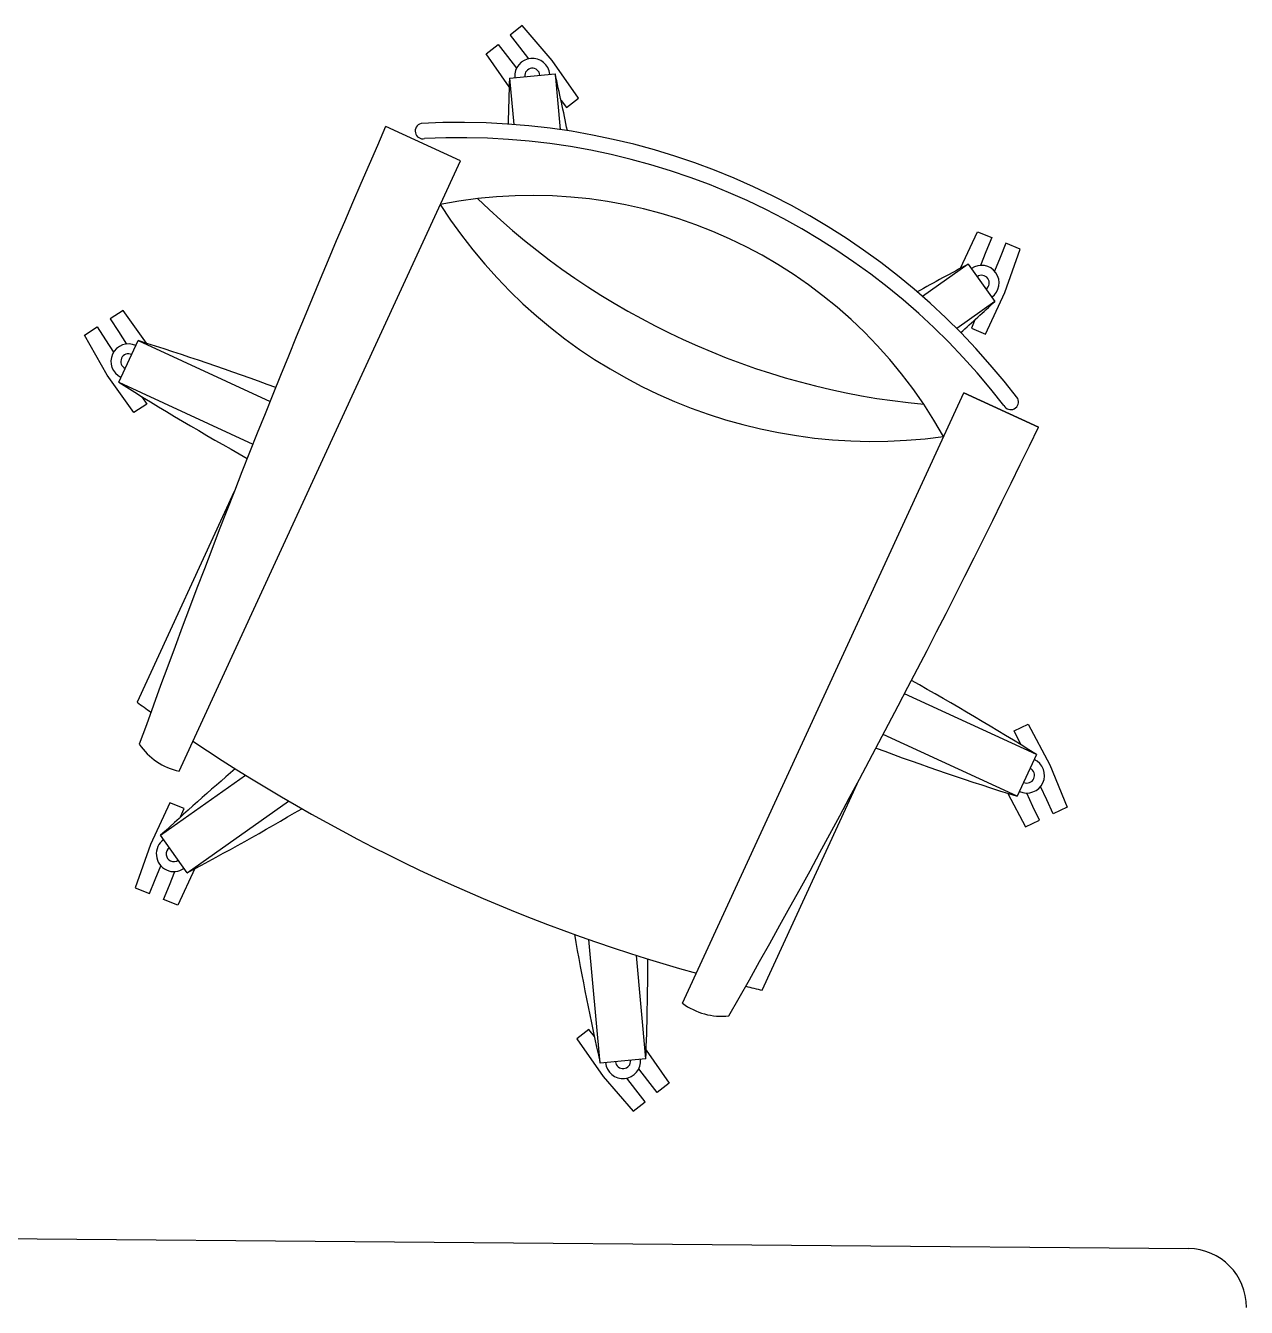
# Model space of a CAD drawing. Header units: inches. Extents: x 164.3 to 247.9, y 15.6 to 56.7.
# Drawn here: x 210.912 to 211.569, y 26.893 to 27.583 of the extents above; entities that cross this region are included whole.
import ezdxf

# ---------------------------------------------------------------- set-up
doc = ezdxf.new("R2010")
doc.units = ezdxf.units.IN
doc.header["$MEASUREMENT"] = 0
doc.layers.get('0').update_dxf_attribs({"lineweight": 0})

msp = doc.modelspace()

# ---------------------------------------------------------------- linework, layer by layer
at = {"color": 7, "linetype": 'ByBlock', "lineweight": -2}
for p, q in [((211.17923, 27.58342), (211.17272, 27.57836)), ((211.19537, 27.56466), (211.17923, 27.58342)), ((211.17272, 27.57836), (211.17778, 27.57185)), ((211.15972, 27.56824), (211.16622, 27.5733)), ((211.17217, 27.55047), (211.15972, 27.56824)), ((211.16622, 27.5733), (211.17128, 27.56679)), ((211.17778, 27.57185), (211.18267, 27.56558)), ((211.17128, 27.56679), (211.17616, 27.56052)), ((211.20958, 27.54439), (211.19537, 27.56466)), ((211.17234, 27.55518), (211.19696, 27.55745)), ((211.17234, 27.55518), (211.17465, 27.53016)), ((211.19696, 27.55745), (211.19972, 27.5274)), ((211.2001, 27.54316), (211.20308, 27.53934)), ((211.20308, 27.53934), (211.20958, 27.54439)), ((211.14587, 27.5106), (211.10563, 27.52914)), ((210.99433, 27.18171), (211.14587, 27.5106)), ((211.41538, 27.45269), (211.42453, 27.47235)), ((211.42453, 27.47235), (211.43217, 27.46925)), ((211.43217, 27.46925), (211.42907, 27.46162)), ((211.4398, 27.46615), (211.4367, 27.45851)), ((211.44743, 27.46304), (211.4398, 27.46615)), ((211.42907, 27.46162), (211.42607, 27.45425)), ((211.4367, 27.45851), (211.4337, 27.45115)), ((211.43927, 27.43968), (211.44743, 27.46304)), ((211.41954, 27.45489), (211.3949, 27.43747)), ((211.41954, 27.45489), (211.43381, 27.43471)), ((211.42882, 27.41725), (211.43927, 27.43968)), ((210.96413, 27.42995), (210.95719, 27.42551)), ((210.97673, 27.41229), (210.96413, 27.42995)), ((211.43381, 27.43471), (211.4133, 27.4202)), ((210.95719, 27.42551), (210.96164, 27.41857)), ((211.42301, 27.42483), (211.42119, 27.42035)), ((210.94332, 27.41662), (210.95026, 27.42106)), ((210.95562, 27.39514), (210.94332, 27.41662)), ((210.95026, 27.42106), (210.9547, 27.41413)), ((210.96164, 27.41857), (210.96593, 27.41187)), ((211.42119, 27.42035), (211.42882, 27.41725)), ((210.9547, 27.41413), (210.95899, 27.40743)), ((210.96189, 27.39125), (210.97223, 27.4137)), ((210.97223, 27.4137), (211.04333, 27.38094)), ((210.96998, 27.37499), (210.95562, 27.39514)), ((210.96189, 27.39125), (211.03414, 27.35796)), ((210.97431, 27.38351), (210.97692, 27.37944)), ((211.26558, 27.05673), (211.41712, 27.38562)), ((211.41712, 27.38562), (211.45736, 27.36708)), ((211.45736, 27.36708), (211.41712, 27.38562)), ((210.97692, 27.37944), (210.96998, 27.37499)), ((211.02405, 27.33238), (210.97175, 27.21887)), ((211.45629, 27.19066), (211.38519, 27.22342)), ((211.44594, 27.16821), (211.37369, 27.2015)), ((211.44434, 27.20356), (211.4518, 27.20707)), ((211.44784, 27.19611), (211.44434, 27.20356)), ((211.4518, 27.20707), (211.46342, 27.18521)), ((211.44795, 27.19587), (211.44784, 27.19611)), ((211.45629, 27.19066), (211.44594, 27.16821)), ((211.46342, 27.18521), (211.47281, 27.16231)), ((210.98436, 27.1472), (211.03011, 27.17955)), ((211.3085, 27.0637), (211.36081, 27.17722)), ((211.46185, 27.16627), (211.45847, 27.17347)), ((211.44087, 27.1698), (211.45043, 27.15181)), ((211.45439, 27.16277), (211.45101, 27.16997)), ((210.98935, 27.16466), (210.97891, 27.14223)), ((210.99699, 27.16156), (210.98935, 27.16466)), ((210.99516, 27.15708), (210.99699, 27.16156)), ((210.99863, 27.12702), (211.05326, 27.16564)), ((211.45789, 27.15531), (211.45439, 27.16277)), ((211.46535, 27.15881), (211.46185, 27.16627)), ((211.47281, 27.16231), (211.46535, 27.15881)), ((211.45043, 27.15181), (211.45789, 27.15531)), ((210.99863, 27.12702), (210.98436, 27.1472)), ((210.97891, 27.14223), (210.97074, 27.11887)), ((210.98147, 27.1234), (210.98447, 27.13076)), ((210.98911, 27.12029), (210.9921, 27.12766)), ((211.00279, 27.12922), (210.99364, 27.10956)), ((210.97074, 27.11887), (210.97837, 27.11576)), ((210.97837, 27.11576), (210.98147, 27.1234)), ((210.986, 27.11266), (210.98911, 27.12029)), ((210.99364, 27.10956), (210.986, 27.11266)), ((211.22122, 27.02446), (211.21508, 27.09108)), ((211.24583, 27.02673), (211.24069, 27.08252)), ((211.21509, 27.04258), (211.20859, 27.03752)), ((211.21807, 27.03875), (211.21509, 27.04258)), ((211.20859, 27.03752), (211.2228, 27.01725)), ((211.246, 27.03144), (211.25846, 27.01367)), ((211.24583, 27.02673), (211.22122, 27.02446)), ((211.2228, 27.01725), (211.23895, 26.99849)), ((211.24039, 27.01006), (211.23551, 27.01634)), ((211.24689, 27.01512), (211.24201, 27.02139)), ((211.25195, 27.00861), (211.24689, 27.01512)), ((211.24545, 27.00355), (211.24039, 27.01006)), ((211.25846, 27.01367), (211.25195, 27.00861)), ((211.23895, 26.99849), (211.24545, 27.00355)), ((210.3455, 26.93451), (211.53824, 26.92451))]:
    msp.add_line(p, q, dxfattribs=at)
for centre, radius, start, end in [((211.18465, 27.55632), 0.00947, 5.26164, 185.26164), ((211.18465, 27.55632), 0.00412, 5.26164, 185.26164), ((212.64706, 27.49889), 1.47579, 177.81386, 178.77701), ((209.75732, 27.23277), 1.47579, 11.49351, 12.70942), ((215.98601, 25.39019), 5.32853, 156.33342, 160.18755), ((211.12571, 27.52662), 0.00418, 103.95072, 282.33453), ((211.14574, 27.15347), 0.3778, 37.33027, 93.19301), ((211.14574, 27.15347), 0.36956, 37.55444, 92.96884), ((211.18465, 27.23792), 0.254, 29.25282, 101.27046), ((211.36828, 27.63646), 0.27703, 212.64383, 277.87945), ((211.433, 27.77693), 0.39927, 225.90052, 264.62276), ((212.10815, 26.1496), 1.47579, 117.81386, 119.02977), ((211.42668, 27.4448), 0.00947, 305.26164, 125.26164), ((211.42668, 27.4448), 0.00412, 305.26164, 125.26164), ((210.43281, 28.51912), 1.47579, 311.74627, 312.70942), ((210.96706, 27.40247), 0.00947, 65.26164, 245.26164), ((210.5336, 26.0046), 1.47579, 69.66863, 72.70942), ((210.96706, 27.40247), 0.00412, 65.26164, 245.26164), ((211.748, 28.64024), 1.47579, 237.81386, 240.93659), ((211.44241, 27.3807), 0.00418, 208.18875, 26.57256), ((206.6604, 29.68707), 5.32853, 330.33573, 334.18986), ((210.67017, 25.94167), 1.47579, 57.81386, 60.85465), ((211.52579, 27.9783), 0.94005, 233.88758, 234.44432), ((211.002, 27.21608), 0.03521, 214.25721, 257.42337), ((211.52579, 27.9783), 0.94005, 236.12141, 254.40188), ((211.88457, 28.57731), 1.47579, 249.58669, 252.70942), ((211.45111, 27.17944), 0.00947, 245.26164, 65.26164), ((211.98536, 26.06279), 1.47579, 130.61857, 132.70942), ((211.45111, 27.17944), 0.00412, 245.26164, 65.26164), ((210.31003, 28.43231), 1.47579, 297.81386, 300.5613), ((210.9915, 27.13711), 0.00947, 125.26164, 305.26164), ((210.9915, 27.13711), 0.00412, 125.26164, 305.26164), ((212.66085, 27.34914), 1.47579, 189.96199, 192.70942), ((209.77111, 27.08302), 1.47579, 357.81386, 359.90471), ((211.52579, 27.9783), 0.94005, 256.07896, 256.6357), ((211.28672, 27.08489), 0.03521, 233.09991, 276.26607), ((211.23352, 27.02559), 0.00947, 185.26164, 5.26164), ((211.23352, 27.02559), 0.00412, 185.26164, 5.26164), ((211.53798, 26.89312), 0.03139, 359.51934, 89.51934)]:
    msp.add_arc(centre, radius, start, end, dxfattribs=at)

doc.saveas('drawing.dxf')
